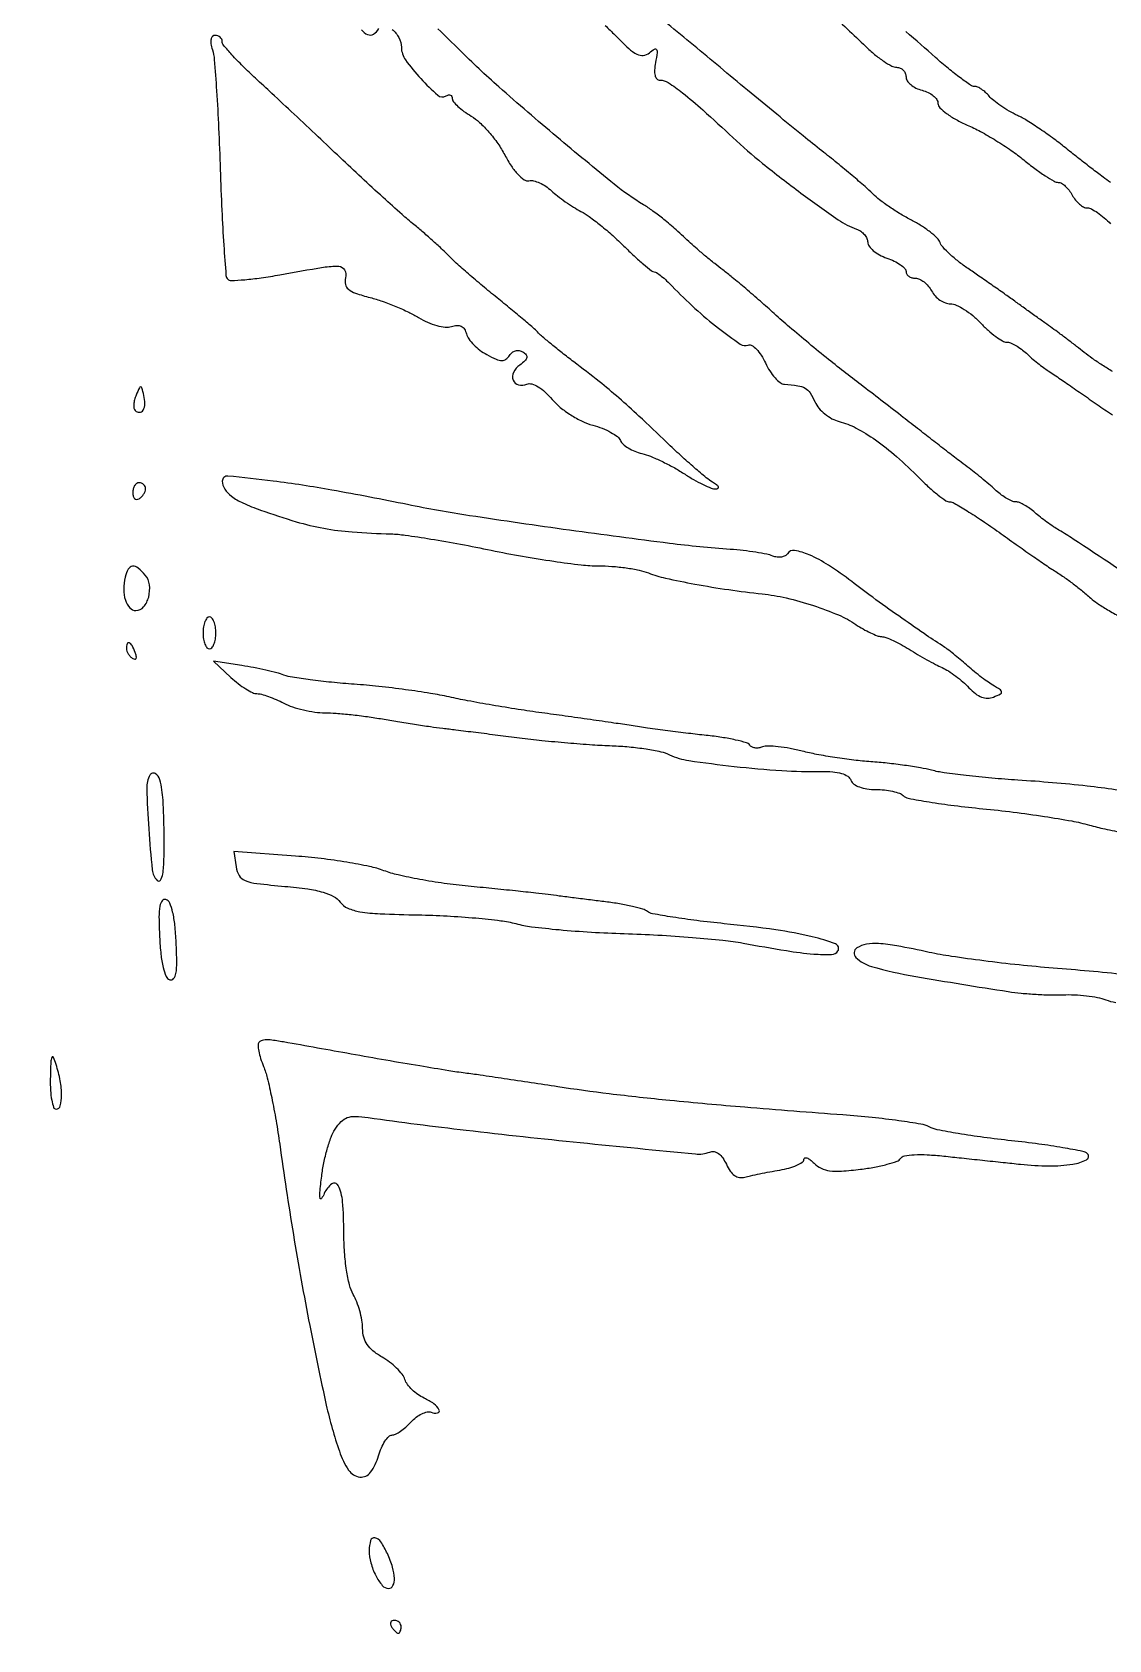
# Model space of a CAD drawing. Extents: x 0 to 2558, y 0 to 3412.
# Drawn here: x 735.3 to 903.7, y 2944 to 3195.5 of the extents above; entities that cross this region are included whole.
import ezdxf

# ---------------------------------------------------------------- set-up
doc = ezdxf.new("R2010")
doc.units = 0

msp = doc.modelspace()

# ---------------------------------------------------------------- linework, layer by layer
for points in [[(1286.775, 2242.902503, 0.000001), (1177.44536, 2242.627485, 0.134519)], [(1176.555032, 2242.380365, -0.000002), (1098.265318, 2241.934774, -0.000173)], [(859.854747, 3198.756165, -0.005207), (865.692215, 3193.25, 0.019942), (867.0917, 3192.00578, 0.023912), (868.506255, 3190.954688, 0.023623), (869.760608, 3190.195973, 0.12483), (870.533333, 3190, -0.100033), (871.093048, 3189.886888, -0.098173), (871.569167, 3189.564972, -0.097707), (871.888084, 3189.08426, -0.098052), (872, 3188.519052, 0.147328), (872.184637, 3187.906036, 0.071387), (872.734375, 3187.288816, 0.061291), (873.543788, 3186.760596, 0.052514), (874.5, 3186.410644, -0.050604), (875.456298, 3186.064788, -0.060014), (876.265625, 3185.548281, -0.070309), (876.816062, 3184.948464, -0.151674), (877, 3184.356055, 0.200614), (877.281758, 3183.682077, 0.035424), (878.345488, 3182.771401, 0.033504), (879.826332, 3181.821742, 0.024578), (881.580384, 3180.965543, -0.023896), (883.642602, 3179.962395, -0.01312), (886.070359, 3178.550462, -0.013053), (888.464547, 3176.984919, -0.020318), (890.433376, 3175.501081, 0.011806), (892.150901, 3174.160207, 0.015681), (893.777504, 3173.028442, 0.012973), (895.168921, 3172.174232, 0.131918), (895.817808, 3172, -0.136783), (896.31989, 3171.860028, -0.049566), (896.917455, 3171.4125, -0.044558), (897.508295, 3170.765261, -0.039877), (898, 3170, 0.046068), (898.505073, 3169.234895, 0.048143), (899.135032, 3168.5875, 0.053123), (899.789287, 3168.143073, 0.123254), (900.36087, 3168, -0.121494), (901.010237, 3167.839847, -0.02959), (901.962196, 3167.265625, -0.028598), (903.006108, 3166.456923, -0.025084), (904, 3165.5, 0.015551)], [(786.815146, 3195.877223, 0.155746), (787.736698, 3195.121987, 0.234157), (788.671287, 3195.199269, 0.119234), (789.530011, 3196.048558, -0.297378)], [(791.591971, 3195.931345, -0.09747), (792.640018, 3194.637709, -0.117681), (793.029313, 3193.127555, 0.152708), (793.68431, 3191.158189, 0.029772), (796.075888, 3188.222931, 0.025852), (798.72184, 3185.626819, 0.330772), (800.02489, 3185.515383, -0.079511), (800.397626, 3185.670732, -0.157618), (800.713562, 3185.646527, -0.18448), (800.923184, 3185.449677, -0.113471), (801, 3185.115553, 0.176099), (801.180007, 3184.620307, 0.031257), (801.870733, 3183.893196, 0.030468), (802.829194, 3183.105933, 0.023295), (803.964199, 3182.362077, -0.055631), (805.263445, 3181.385182, -0.025624), (806.729118, 3179.854483, -0.024999), (808.12169, 3178.069316, -0.031623), (809.214199, 3176.284433, 0.023847), (810.252965, 3174.526569, 0.043318), (811.28611, 3173.217105, 0.056008), (812.235001, 3172.410821, 0.20005), (813, 3172.257706, -0.110261), (813.716832, 3172.241726, -0.044593), (814.646875, 3171.922071, -0.041311), (815.623872, 3171.384838, -0.041223), (816.5, 3170.693954, 0.022406), (817.45576, 3169.88019, 0.012453), (818.687555, 3168.971434, 0.012401), (819.982671, 3168.111934, 0.01957), (821.138485, 3167.447127, -0.036894), (822.426901, 3166.645458, -0.012149), (824.198208, 3165.285878, -0.012026), (826.096711, 3163.677061, -0.013341), (827.849455, 3162.031986, 0.007716), (829.458827, 3160.487064, 0.011348), (830.92374, 3159.184396, 0.006834), (832.180069, 3158.14649, 0.170836), (832.596298, 3158, -0.152648), (832.972201, 3157.882501, -0.016953), (833.702373, 3157.339063, -0.019395), (834.544322, 3156.611708, -0.014556), (835.414686, 3155.75, 0.018169), (838.96901, 3152.281505, 0.01958), (842.680969, 3149.169599, 0.013211), (846.043619, 3146.706933, 0.242783), (847.315684, 3146.541476, -0.231704), (847.875402, 3146.480584, -0.061057), (848.592732, 3145.893713, -0.048973), (849.339041, 3144.942489, -0.033316), (850, 3143.734886, 0.034254), (850.68459, 3142.489649, 0.040468), (851.5, 3141.421553, 0.044771), (852.320572, 3140.659581, 0.149569), (853, 3140.402314, -0.01959), (855.091555, 3140.183566, -0.09637), (856.206725, 3139.79469, -0.118188), (856.979839, 3139.055516, -0.036273), (857.759506, 3137.628481, 0.0701), (858.36972, 3136.671199, 0.045743), (859.309972, 3135.755988, 0.045323), (860.414936, 3135.016317, 0.063437), (861.520338, 3134.584252, -0.060535), (864.176197, 3133.563825, -0.031494), (867.205212, 3131.703736, -0.026878), (870.520889, 3129.090742, -0.01759), (874.061612, 3125.75, 0.013379), (875.558396, 3124.313741, 0.01803), (876.991858, 3123.101562, 0.015219), (878.22902, 3122.189142, 0.15242), (878.835069, 3122, -0.132317), (879.515913, 3121.816614, -0.006437), (881.541907, 3120.604688, -0.010094), (883.925276, 3119.069788, -0.007079), (886.548532, 3117.25, 0.001305), (889.209759, 3115.357983, 0.001591), (891.710806, 3113.601562, 0.001332), (893.823004, 3112.136585, 0.011214), (894.791862, 3111.5, -0.009304), (896.478201, 3110.401193, -0.01177), (897.992967, 3109.320612, -0.011968), (899.434243, 3108.185515, -0.010223), (900.898765, 3106.922911, 0.038007), (901.882959, 3106.165421, 0.010623), (903.531452, 3105.134788, 0.010652), (905.451898, 3104.044901, 0.011013)], [(911.101807, 3107.634781, 0.00024), (898.175011, 3116.194389, 0.015975), (895.913152, 3117.588781, -0.01857), (895.053651, 3118.12482, -0.009972), (894.0325, 3118.845715, -0.009917), (893.019064, 3119.623345, -0.01531), (892.178145, 3120.338781, 0.028602), (891.389326, 3120.974553, 0.029121), (890.537677, 3121.512017, 0.030436), (889.745737, 3121.888613, 0.096052), (889.171259, 3122, -0.100034), (888.594324, 3122.116593, -0.030446), (887.791446, 3122.514062, -0.029138), (886.925037, 3123.080242, -0.028057), (886.118768, 3123.75, 0.009543), (885.228585, 3124.546942, 0.005025), (884.094322, 3125.504363, 0.004997), (882.912697, 3126.461872, 0.007672), (881.868768, 3127.264854, -0.00322), (880.608153, 3128.216764, -0.00085), (878.604721, 3129.755356, -0.000863), (876.330944, 3131.51398, -0.000886), (874.083475, 3133.264854, 0.000849), (871.572123, 3135.221602, 0.000458), (868.471033, 3137.624855, 0.000456), (865.30641, 3140.068109, 0.000717), (862.583475, 3142.160186, -0.005968), (859.882316, 3144.28102, -0.003789), (856.784504, 3146.812537, -0.003804), (853.780833, 3149.344159, -0.00703), (851.38505, 3151.453884, 0.004171), (849.211995, 3153.389644, 0.003668), (846.912329, 3155.374403, 0.003687), (844.81104, 3157.134685, 0.011075), (843.341461, 3158.293698, -0.00703), (842.06435, 3159.284266, -0.004859), (840.646031, 3160.439399, -0.0049), (839.304131, 3161.576566, -0.010006), (838.278087, 3162.5, 0.006373), (836.024337, 3164.558199, 0.010914), (834.085973, 3166.209192, 0.013034), (832.396772, 3167.513742, 0.022301), (830.914013, 3168.5, -0.034627), (826.352396, 3171.698972, -0.004703), (817.351504, 3179.131022, -0.005777), (808.306096, 3186.924321, -0.01586), (802.166209, 3192.695414, 0.007317), (798.761652, 3196.006814, 0.004179)], [(824.912299, 3196.549586, -0.012222), (826.475196, 3195.025402, 0.012175), (828.603794, 3192.949139, 0.068828), (829.899411, 3192.041359, 0.150922), (830.893059, 3191.86655, 0.142144), (831.83934, 3192.275402, -0.031463), (832.637895, 3192.854377, -0.414934), (832.959901, 3192.781624, -0.179314), (833.0618, 3192.296666, -0.010005), (832.799868, 3190.75, 0.030337), (832.649028, 3189.569752, 0.077405), (832.724661, 3188.71293, 0.133749), (833.012287, 3188.196868, 0.201775), (833.480265, 3188, -0.145903), (834.788452, 3187.609961, -0.021876), (837.039212, 3185.991994, -0.016642), (840.200013, 3183.328102, -0.004787), (844.910225, 3179, 0.018798), (849.551636, 3174.969007, 0.010073), (855.561075, 3170.330132, 0.007688), (861.405106, 3166.141518, 0.066524), (864.25, 3164.683358, -0.067369), (864.919031, 3164.339022, -0.063918), (865.485937, 3163.823959, -0.068565), (865.869641, 3163.223612, -0.108367), (866, 3162.62921, 0.164752), (866.211416, 3162.005007, 0.056809), (866.88125, 3161.309553, 0.049015), (867.851951, 3160.655793, 0.039854), (869, 3160.149845, -0.029269), (870.148676, 3159.672363, -0.039463), (871.11875, 3159.102214, -0.044284), (871.803971, 3158.526524, -0.198429), (872, 3158.05202, 0.138047), (872.112914, 3157.650844, 0.100144), (872.43029, 3157.309031, 0.085917), (872.904987, 3157.078894, 0.070116), (873.464816, 3157, -0.112104), (874.103741, 3156.854925, -0.055403), (874.813763, 3156.4125, -0.050946), (875.481872, 3155.764994, -0.052011), (876, 3155, 0.065718), (876.549124, 3154.235105, 0.055353), (877.308212, 3153.5875, 0.057617), (878.152, 3153.147559, 0.091631), (878.950418, 3153, -0.108655), (879.86478, 3152.798925, -0.033529), (881.109962, 3152.11875, -0.03177), (882.439786, 3151.148119, -0.030073), (883.661987, 3150, 0.02034), (884.837952, 3148.851445, 0.024872), (886.029888, 3147.88125, 0.02459), (887.090335, 3147.179948, 0.134586), (887.746753, 3147, -0.096733), (888.353908, 3146.881427, -0.03237), (889.171697, 3146.485938, -0.030807), (890.042058, 3145.919725, -0.030657), (890.837749, 3145.25, 0.011895), (891.656347, 3144.506803, 0.008718), (892.597847, 3143.720313, 0.008818), (893.5159, 3143.00654, 0.019269), (894.248905, 3142.5, -0.007769), (895.188887, 3141.881871, -0.001041), (897.145399, 3140.545312, -0.001203), (899.457581, 3138.950522, -0.001011), (901.899846, 3137.25, 0.006119), (904.2902, 3135.621625, 0.008884)], [(904.314794, 3142.406009, -0.009402), (902.683798, 3143.411499, -0.009436), (901.114535, 3144.462504, -0.017008), (899.875696, 3145.390694, 0.004096), (898.698065, 3146.321447, 0.002672), (897.324421, 3147.377232, 0.002687), (895.973715, 3148.392547, 0.005128), (894.875696, 3149.191372, -0.000749), (893.720374, 3150.016513, -0.000316), (892.169736, 3151.128988, -0.000312), (890.513897, 3152.320087, -0.000407), (889, 3153.412392, 0.002526), (887.386064, 3154.566505, 0.001415), (885.41253, 3155.954387, 0.001411), (883.410272, 3157.345618, 0.002299), (881.702229, 3158.51372, -0.018222), (880.206158, 3159.608355, -0.020396), (878.850982, 3160.770565, -0.020177), (877.785939, 3161.845518, -0.093776), (877.328895, 3162.585298, 0.110605), (876.859226, 3163.29176, 0.025557), (875.771444, 3164.231774, 0.025178), (874.377286, 3165.208686, 0.022283), (872.835174, 3166.084088, -0.017981), (871.17854, 3167.005747, -0.013894), (869.440387, 3168.123397, -0.01411), (867.874155, 3169.259253, -0.032444), (866.780542, 3170.219458, 0.01678), (865.588715, 3171.333868, 0.004191), (863.566854, 3173.071379, 0.004277), (861.219064, 3175.020837, 0.00429), (858.840484, 3176.927967, -0.003588), (855.923353, 3179.260187, -0.001256), (851.761885, 3182.65384, -0.001247), (847.20206, 3186.410503, -0.001457), (842.892836, 3190, 0.001617), (838.743382, 3193.454161, 0.00173), (834.663927, 3196.804066, 0.001639)], [(904.001294, 3172, -0.012692), (902.835902, 3172.820901, -0.003586), (901.062964, 3174.158173, -0.003612), (899.080843, 3175.698488, -0.003808), (897.15607, 3177.240588, 0.012036), (895.165875, 3178.782027, 0.01012), (892.98675, 3180.320347, 0.010248), (890.939228, 3181.644222, 0.027607), (889.417481, 3182.472134, -0.020867), (888.122153, 3183.154408, -0.018284), (886.828286, 3183.971168, -0.018672), (885.714009, 3184.79559, -0.050981), (885.015316, 3185.481546, 0.036154), (884.457504, 3186.06259, 0.036718), (883.82454, 3186.553954, 0.039283), (883.212071, 3186.895088, 0.107831), (882.73126, 3187, -0.151298), (882.110181, 3187.192339, -0.009223), (880.508953, 3188.333254, -0.013076), (878.63337, 3189.799991, -0.009261), (876.603705, 3191.538737, 0.00424), (871.98264, 3195.578611, 0.00918)], [(909.110069, 3076.191929, 0.020931), (900.33876, 3077.529867, 0.011449), (889.5, 3078.471029, -0.006119), (885.414841, 3078.781915, -0.006448), (881.409375, 3079.1882, -0.006196), (877.96605, 3079.625678, -0.028735), (876, 3080.016486, 0.020718), (874.244379, 3080.394805, 0.007847), (871.765625, 3080.782429, 0.007756), (869.05369, 3081.120217, 0.009389), (866.5, 3081.349715, -0.012149), (863.85758, 3081.601898, -0.008326), (860.872607, 3082.010675, -0.008397), (858.008816, 3082.500923, -0.016816), (855.768451, 3083.001835, 0.017265), (853.847987, 3083.429411, 0.019864), (851.990157, 3083.700358, 0.01937), (850.412651, 3083.8052, 0.098829), (849.550476, 3083.657743, -0.059073), (848.94259, 3083.503561, -0.068109), (848.344932, 3083.506919, -0.078927), (847.847965, 3083.660188, -0.14106), (847.53382, 3083.945279, 0.188559), (847.04408, 3084.313333, 0.01281), (845.32288, 3084.745719, 0.016931), (843.18545, 3085.149346, 0.011813), (840.751795, 3085.465426, -0.003613), (837.958151, 3085.781771, -0.002319), (834.72084, 3086.187313, -0.002331), (831.555075, 3086.613832, -0.004369), (829, 3086.992993, 0.002429), (826.300179, 3087.404344, 0.000986), (822.61875, 3087.939556, 0.000975), (818.65708, 3088.499655, 0.001241), (815, 3089.000164, -0.005171), (811.306865, 3089.535207, -0.003828), (807.234375, 3090.200248, -0.003869), (803.397702, 3090.887576, -0.008688), (800.5, 3091.48215, 0.015101), (797.580049, 3092.042366, 0.00654), (793.665259, 3092.619123, 0.006465), (789.482557, 3093.124598, 0.008532), (785.658328, 3093.470762, -0.006544), (782.114886, 3093.77731, -0.00778), (778.779888, 3094.162343, -0.006863), (775.982391, 3094.568645, -0.048809), (774.658328, 3094.914496, 0.024981), (773.531819, 3095.266779, 0.008033), (771.829206, 3095.678153, 0.00799), (769.917012, 3096.075787, 0.008866), (768.058118, 3096.397393), (763.616237, 3097.085001), (766.35964, 3094.542501, 0.022151), (767.50784, 3093.569257, 0.025324), (768.689082, 3092.74686, 0.025659), (769.748716, 3092.159368, 0.114226), (770.437215, 3092, -0.067938), (771.136025, 3091.904609, -0.017628), (772.220864, 3091.561185, -0.017595), (773.441208, 3091.07797, -0.017131), (774.635693, 3090.506161, 0.040175), (775.990096, 3089.932857, 0.022742), (777.706222, 3089.449327, 0.022584), (779.49192, 3089.116999, 0.034292), (781.066341, 3089.006161, -0.018803), (782.811837, 3088.937477, -0.007635), (785.181206, 3088.718404, -0.007541), (787.72479, 3088.405119, -0.009524), (790.066341, 3088.035215, 0.003486), (792.439094, 3087.630962, 0.00255), (795.078863, 3087.213945, 0.002576), (797.583894, 3086.844493, 0.005695), (799.5, 3086.594205, -0.001081), (801.569452, 3086.343285, -0.000337), (804.675, 3085.957801, -0.000337), (808.143795, 3085.522482, -0.000371), (811.5, 3085.096463, 0.006151), (815.037048, 3084.688974, 0.004218), (819.059375, 3084.309916, 0.004252), (822.940063, 3084.010435, 0.008608), (826, 3083.853327, -0.015033), (828.671866, 3083.681703, -0.015093), (831.325, 3083.349956, -0.015081), (833.617145, 3082.921623, -0.056649), (835, 3082.450931, 0.074093), (838.039521, 3081.532841, 0.008655), (845.0934, 3080.624175, 0.01128), (852.57875, 3079.961917, 0.021038), (858.66315, 3079.818204, -0.023436), (860.525081, 3079.765292, -0.051904), (861.92135, 3079.512671, -0.074218), (862.876359, 3079.073681, -0.157626), (863.381765, 3078.44752, 0.147307), (863.835286, 3077.861857, 0.065812), (864.704911, 3077.400312, 0.053311), (865.882774, 3077.099577, 0.03588), (867.268615, 3077, -0.025923), (868.613613, 3076.930221, -0.028574), (869.900468, 3076.721492, -0.029678), (870.966579, 3076.418074, -0.112419), (871.55, 3076.051886, 0.150475), (872.339676, 3075.635038, 0.00593), (875.599062, 3075.058317, 0.010038), (879.524758, 3074.492305, 0.006878), (884, 3074.000916, -0.007294), (888.782916, 3073.471716, -0.006874), (893.644179, 3072.793946, -0.006854), (897.934321, 3072.07524, -0.023613), (900.682312, 3071.440772, 0.014807), (903.105948, 3070.836063, 0.00786), (906.139481, 3070.223723, 0.007816)], [(906.26112, 3048.038235, 0.005862), (895, 3049.061739, -0.006407), (889.710382, 3049.54831, -0.005485), (884.15303, 3050.193108, -0.005531), (879.115566, 3050.890366, -0.015699), (875.627335, 3051.525115, 0.006288), (870.570937, 3052.543884, 0.031508), (867.705168, 3052.898887, 0.058903), (865.797618, 3052.789244, 0.098108), (864.302786, 3052.208294, 0.484875), (864.152124, 3050.730262, 0.122924), (866.590397, 3049.318585, 0.027906), (873.509443, 3047.739413, 0.003904), (888, 3045.38922, 0.014386), (890.020079, 3045.137008, 0.009204), (892.378397, 3044.954982, 0.009247), (894.697593, 3044.861861, 0.017021), (896.586033, 3044.885283, -0.022894), (898.338752, 3044.886441, -0.018152), (900.226682, 3044.732389, -0.018507), (901.969932, 3044.460488, -0.042923), (903.241899, 3044.09813, 0.053238), (904.813541, 3043.685177, 0.007732)]]:
    msp.add_lwpolyline(points, format="xyb")
for points in [[(763.465326, 3192.75, -0.055849), (763.763261, 3191.196356, -0.003168), (764.113169, 3186.314062, -0.004822), (764.437444, 3180.484299, -0.003516), (764.68975, 3174, 0.003515), (764.937686, 3167.627639, 0.005509), (765.24977, 3162.152258, 0.001788), (765.587503, 3157.438739, 0.175447), (765.857793, 3156.837473, 0.215968), (766.395426, 3156.625492, 0.008903), (768.514477, 3156.76904, 0.014095), (771.079448, 3157.061761, 0.009389), (774, 3157.534866, -0.003556), (780.82381, 3158.72212, -0.052717), (783.243915, 3158.86705, -0.263669), (784.160088, 3158.291217, -0.189688), (784.306838, 3157.065348, 0.114173), (784.277555, 3156.035159, 0.175388), (784.736268, 3155.280535, 0.088331), (785.865863, 3154.661728, 0.016254), (788.150458, 3153.973868, -0.019753), (790.051806, 3153.386862, -0.013326), (792.172559, 3152.575022, -0.013437), (794.184542, 3151.678648, -0.025862), (795.73485, 3150.836323, 0.034), (797.139849, 3150.102286, 0.037619), (798.585417, 3149.593751, 0.041197), (799.894691, 3149.35453, 0.101775), (800.860885, 3149.455847, -0.062484), (801.734643, 3149.617125, -0.130998), (802.40636, 3149.479006, -0.139197), (802.894232, 3149.033605, -0.074565), (803.218501, 3148.278043, 0.092336), (803.588746, 3147.493016, 0.038489), (804.347673, 3146.59525, 0.036396), (805.331261, 3145.733779, 0.039043), (806.407502, 3145.046214, 0.01839), (807.888273, 3144.324185, 0.095929), (808.768967, 3144.122028, 0.170792), (809.400332, 3144.320074, 0.094012), (809.953233, 3144.924329, -0.087569), (810.370419, 3145.39213, -0.102755), (810.901206, 3145.657124, -0.105775), (811.481195, 3145.684687, -0.097885), (812.039687, 3145.475472, -0.080047), (812.554568, 3145.02993, -0.236862), (812.659253, 3144.587943, -0.148697), (812.36681, 3144.086315, -0.029103), (811.551353, 3143.413892, 0.120348), (810.590012, 3142.272271, 0.207567), (810.527743, 3141.052737, 0.251167), (811.345359, 3140.335142, 0.149753), (812.669916, 3140.426829, -0.166713), (813.434312, 3140.454374, -0.062972), (814.423895, 3140.012281, -0.049931), (815.526908, 3139.18122, -0.031462), (816.641766, 3138.01389, 0.047356), (817.879166, 3136.797955, 0.029428), (819.533412, 3135.609043, 0.029379), (821.32207, 3134.618879, 0.045986), (822.970179, 3134.00803, -0.027402), (824.472375, 3133.513844, -0.032559), (825.824358, 3132.881137, -0.034415), (826.867737, 3132.209996, -0.141936), (827.316414, 3131.617822, 0.121138), (827.713288, 3131.046959, 0.043378), (828.516655, 3130.454439, 0.039928), (829.547508, 3129.93214, 0.037572), (830.669237, 3129.56781, -0.036393), (832.015564, 3129.134032, -0.015156), (833.763728, 3128.364323, -0.014901), (835.593636, 3127.423568, -0.018663), (837.22856, 3126.439132, 0.014834), (838.749299, 3125.507513, 0.017761), (840.235341, 3124.725428, 0.016676), (841.519173, 3124.158883, 0.101889), (842.22856, 3124.030409, 0.131124), (842.568921, 3124.130005, 0.382628), (842.634182, 3124.345174, 0.125654), (842.362747, 3124.676474, 0.026789), (841.735104, 3125.088435, -0.040736), (840.74715, 3125.777017, -0.006119), (838.901161, 3127.339333, -0.006838), (836.764467, 3129.244864, -0.005856), (834.566004, 3131.308027, 0.003468), (830.210414, 3135.434853, 0.009464), (827.054904, 3138.273418, 0.01051), (823.985952, 3140.819897, 0.005226), (819.996679, 3143.923351, -0.004101), (818.201724, 3145.313262, -0.00484), (816.52715, 3146.658535, -0.004254), (815.134923, 3147.81927, -0.030175), (814.5, 3148.427356, 0.027287), (813.836655, 3149.070043, 0.002794), (812.178125, 3150.49397, 0.00348), (810.17929, 3152.166956, 0.002771), (808, 3153.945124, -0.004559), (805.747658, 3155.796349, -0.004551), (803.528125, 3157.6894, -0.004458), (801.619806, 3159.377345, -0.017886), (800.5, 3160.460755, 0.013186), (799.490437, 3161.45604, 0.005283), (798.059375, 3162.76625, 0.005223), (796.486537, 3164.146648, 0.006571), (795, 3165.390479, -0.010745), (793.140341, 3166.973094, -0.002668), (790.165944, 3169.645208, -0.002727), (786.793939, 3172.740921, -0.002733), (783.458532, 3175.870843, 0.000843), (779.998296, 3179.142593, 0.000669), (776.24924, 3182.666019, 0.000676), (772.763756, 3185.924123, 0.001693), (770.208532, 3188.290073, -0.009302), (768.212948, 3190.195052, -0.013499), (766.530006, 3191.95504, -0.009041), (765.208963, 3193.467496, -0.176774), (765, 3194.040073, 0.115576), (764.914216, 3194.406231, 0.100451), (764.67199, 3194.718021, 0.093349), (764.309789, 3194.927293, 0.084642), (763.883369, 3195, 0.197943), (763.4757, 3194.832029, 0.152524), (763.248651, 3194.402658, 0.086961), (763.241442, 3193.696968, 0.034458)], [(751.53122, 3138.706872, 0.039133), (751.279379, 3137.974682, 0.047311), (751.164712, 3137.257311, 0.054202), (751.191425, 3136.65536, 0.159521), (751.376461, 3136.290205, 0.206458), (752.050147, 3136.022529, 0.260893), (752.61589, 3136.361192, 0.127442), (752.887973, 3137.354068, 0.061787), (752.743156, 3138.671731, 0.007526), (752.447586, 3139.839331, 0.331063), (752.260685, 3139.986918, 0.299388), (752.048268, 3139.855863, 0.006675)], [(751, 3123.440983, 0.066118), (751.073267, 3122.889346, 0.138808), (751.29375, 3122.521475, 0.191142), (751.620352, 3122.392057, 0.139169), (752, 3122.5, 0.06081), (752.382515, 3122.806203, 0.051032), (752.70625, 3123.2129, 0.053229), (752.926698, 3123.653442, 0.089642), (753, 3124.059017, 0.105429), (752.923444, 3124.418051, 0.099231), (752.70625, 3124.723586, 0.096318), (752.381732, 3124.928382, 0.092995), (752, 3125, 0.153634), (751.618621, 3124.879982, 0.097988), (751.29375, 3124.542039, 0.080552), (751.074545, 3124.037096, 0.062283)], [(765.015313, 3125.258736, 0.138905), (765.393799, 3124.018618, 0.087848), (766.428725, 3122.902143, 0.056741), (768.23092, 3121.834853, 0.020474), (771, 3120.727647, 0.012019), (776.587835, 3118.904412, 0.027589), (780.889528, 3117.869049, 0.027004), (785.334441, 3117.301325, 0.011066), (791.411205, 3116.991685, -0.027858), (793.62512, 3116.804204, -0.005276), (797.632449, 3116.195549, -0.00562), (802.302631, 3115.381739, -0.005131), (807.097577, 3114.439545, 0.007504), (811.972341, 3113.505673, 0.007462), (816.882106, 3112.716616, 0.007347), (821.192642, 3112.154243, 0.028767), (823.871272, 3112, -0.01913), (825.991427, 3111.918854, -0.016041), (828.228418, 3111.674979, -0.016341), (830.259402, 3111.319338, -0.042141), (831.6849, 3110.893544, 0.039043), (834.357021, 3110.077346, 0.009071), (838.961933, 3109.142632, 0.009422), (844.251694, 3108.27119, 0.00981), (849.5, 3107.612722, -0.031931), (853.260049, 3106.97103, -0.020829), (857.499008, 3105.777189, -0.020858), (861.431744, 3104.30638, -0.050309), (864.15437, 3102.818541, 0.019556), (865.269346, 3102.117086, 0.020181), (866.424298, 3101.512727, 0.020388), (867.463517, 3101.072163, 0.076634), (868.15437, 3100.926912, -0.075898), (868.863103, 3100.778984, -0.01781), (869.985971, 3100.313624, -0.01795), (871.252735, 3099.679046, -0.016786), (872.5, 3098.941759, 0.008428), (873.806279, 3098.139833, 0.006569), (875.251479, 3097.311247, 0.006648), (876.618673, 3096.574701, 0.016021), (877.653972, 3096.076108, -0.037818), (878.625224, 3095.555086, -0.0188), (879.774478, 3094.759404, -0.018545), (880.909555, 3093.841039, -0.025865), (881.847989, 3092.932789, 0.039316), (882.86653, 3091.998691, 0.075209), (883.830923, 3091.454869, 0.093032), (884.765796, 3091.286886, 0.094075), (885.694018, 3091.470545, 0.016524), (886.781014, 3091.950738, 0.307594), (886.959607, 3092.259106, 0.234427), (886.75646, 3092.60392, 0.010665), (885.558783, 3093.349016, -0.02003), (884.660408, 3093.931526, -0.009496), (883.548747, 3094.749399, -0.009395), (882.416751, 3095.65007, -0.013131), (881.442069, 3096.5, 0.009657), (880.493296, 3097.33901, 0.007741), (879.440986, 3098.20625, 0.007837), (878.442583, 3098.978122, 0.019673), (877.684824, 3099.5, -0.009463), (874.817566, 3101.389594, -0.003511), (870.85296, 3104.152513, -0.003571), (866.786877, 3107.072566, -0.006422), (863.5, 3109.53406, 0.020074), (859.887203, 3112.088734, 0.041667), (856.846256, 3113.718786, 0.058695), (854.568155, 3114.402363, 0.307005), (853.43456, 3113.894117, -0.134255), (853.06682, 3113.551319, -0.082277), (852.500427, 3113.364118, -0.071996), (851.826781, 3113.356516, -0.063885), (851.148849, 3113.536901, 0.048231), (850.205196, 3113.819801, 0.010272), (848.5156, 3114.117379, 0.010653), (846.535149, 3114.381311, 0.009955), (844.5, 3114.567585, -0.01338), (834.987289, 3115.504018, -0.003259), (819.354004, 3117.570154, -0.003305), (803.713081, 3119.846618, -0.012582), (794, 3121.577034, 0.005958), (782.154329, 3123.849658, 0.012823), (772.969248, 3125.256546, 0.007637), (765.867325, 3126.048637, 0.448606)], [(749.814856, 3110.25, 0.057987), (749.586107, 3108.334212, 0.078816), (749.853294, 3106.616486, 0.106062), (750.536862, 3105.430736, 0.212231), (751.505936, 3105, 0.225144), (752.701931, 3105.567299, 0.107571), (753.491554, 3107.119198, 0.095334), (753.618146, 3109.026971, 0.143189), (752.960174, 3110.547988, 0.04684), (751.853499, 3111.652591, 0.198889), (750.977757, 3111.92176, 0.246294), (750.294095, 3111.476351, 0.069036)], [(762, 3101.5, 0.038131), (762.073116, 3100.542644, 0.057076), (762.29375, 3099.734375, 0.074992), (762.617064, 3099.182831, 0.226478), (763, 3099, 0.226478), (763.382936, 3099.182831, 0.074992), (763.70625, 3099.734375, 0.057076), (763.926884, 3100.542644, 0.038131), (764, 3101.5, 0.038131), (763.926884, 3102.457356, 0.057076), (763.70625, 3103.265625, 0.074992), (763.382936, 3103.817169, 0.226478), (763, 3104, 0.226478), (762.617064, 3103.817169, 0.074992), (762.29375, 3103.265625, 0.057076), (762.073116, 3102.457356, 0.038131)], [(750, 3099.059017, 0.088797), (750.072509, 3098.65395, 0.053277), (750.290385, 3098.21498, 0.051183), (750.610411, 3097.810572, 0.061454), (750.988546, 3097.507079, 0.1144), (751.325929, 3097.393111, 0.32948), (751.525685, 3097.512472, 0.155351), (751.556862, 3097.868281, 0.036408), (751.381557, 3098.448062, 0.029964), (750.894727, 3099.51997, 0.168622), (750.441482, 3099.942608, 0.444011), (750.117673, 3099.798253, 0.079093)], [(753.698587, 3079.266312, 0.139412), (753.184157, 3077.198193, 0.008683), (753.506368, 3070.836794, 0.007648), (754.041375, 3064.426576, 0.173416), (754.821023, 3062.778977, 0.473741), (755.34177, 3062.830934, 0.111404), (755.702658, 3063.776444, 0.031706), (755.884628, 3066.065292, 0.005822), (755.902882, 3070.307393, 0.012563), (755.738888, 3075.357164, 0.045948), (755.262613, 3078.520891, 0.204138), (754.534117, 3079.491223, 0.415159)], [(767.161645, 3064.893494, 0.103592), (767.6464, 3063.552537, 0.161062), (768.580038, 3062.769197, 0.065436), (770.428032, 3062.301226, 0.00707), (774.819216, 3061.846471, -0.012056), (778.371231, 3061.442785, -0.034978), (780.789508, 3060.934417, -0.052369), (782.433757, 3060.274304, -0.113739), (783.457205, 3059.389412, 0.132466), (784.641607, 3058.439392, 0.062636), (786.534279, 3057.879706, 0.030688), (789.691944, 3057.559527, 0.005331), (795.687742, 3057.385406, -0.008915), (800.184613, 3057.222546, -0.008914), (804.673026, 3056.899461, -0.008785), (808.578827, 3056.478932, -0.034566), (810.953042, 3056.012645, 0.03537), (813.40726, 3055.534738, 0.007561), (817.728011, 3055.07288, 0.007867), (822.761395, 3054.691467, 0.007421), (827.903289, 3054.459636, -0.006466), (833.166068, 3054.232427, -0.005973), (838.562216, 3053.864792, -0.005973), (843.359948, 3053.422559, -0.019756), (846.5, 3052.969267, 0.005221), (853.284002, 3051.787753, 0.01977), (857.55832, 3051.26171, 0.02574), (860.351656, 3051.173829, 0.254597), (861.336938, 3051.73616, 0.471022), (860.961025, 3052.845123, 0.032024), (857.330092, 3053.966533, 0.024572), (851.618741, 3055.043602, 0.009241), (843.535121, 3056.008311, -0.005992), (839.258938, 3056.490484, -0.008619), (835.487109, 3057.027812, -0.005142), (832.344583, 3057.564103, -0.122922), (831.535121, 3057.929406, 0.098734), (830.837571, 3058.285244, 0.012431), (829.188442, 3058.706377, 0.014213), (827.181792, 3059.106336, 0.011361), (825, 3059.426255, -0.000315), (822.637912, 3059.71947, -0.00025), (820.0875, 3060.038988, -0.000253), (817.723545, 3060.337563, -0.000634), (816, 3060.558358, 0.004888), (814.085559, 3060.787074, 0.001154), (810.884375, 3061.130335, 0.001188), (807.202344, 3061.50772, 0.00117), (803.5, 3061.869549, -0.011332), (799.746781, 3062.313521, -0.010433), (795.91211, 3062.937368, -0.01049), (792.51783, 3063.636448, -0.033641), (790.307181, 3064.299395, 0.037869), (788.060972, 3064.95238, 0.010987), (784.512627, 3065.617276, 0.010978), (780.469175, 3066.192479, 0.01152), (776.468826, 3066.57896), (766.82329, 3067.286987)], [(755.199684, 3053.929474, 0.014385), (755.408521, 3051.209312, 0.032288), (755.758595, 3049.169256, 0.041196), (756.218701, 3047.766017, 0.216439), (756.800316, 3047.229264, 0.315312), (757.394516, 3047.407801, 0.125266), (757.759498, 3048.227769, 0.045574), (757.894758, 3049.948017, 0.008809), (757.800316, 3053.070526, 0.014385), (757.591479, 3055.790688, 0.032288), (757.241405, 3057.830744, 0.041196), (756.781299, 3059.233983, 0.216439), (756.199684, 3059.770736, 0.315312), (755.605484, 3059.592199, 0.125266), (755.240502, 3058.772231, 0.045574), (755.105242, 3057.051983, 0.008809)], [(770.751772, 3037.418439, 0.217733), (770.599739, 3037.010355, 0.029117), (770.722116, 3036.076982, 0.029313), (771.012965, 3034.92445, 0.020705), (771.467476, 3033.668439, -0.037446), (772.046105, 3031.885153, -0.00854), (772.744837, 3028.786979, -0.00879), (773.428298, 3025.177989, -0.008453), (773.994245, 3021.5, 0.007185), (776.129191, 3007.387383, 0.006866), (778.698427, 2993.126094, 0.006572), (781.287962, 2980.679055, 0.028766), (783.333534, 2973.450584, 0.062427), (784.786031, 2970.504006, 0.222097), (786.533447, 2969.430208, 0.272631), (788.201238, 2970.171812, 0.083633), (789.456797, 2972.75, -0.030236), (789.906492, 2973.994431, -0.041365), (790.466885, 2975.045312, -0.047325), (791.049425, 2975.784909, -0.205068), (791.551809, 2976, 0.117788), (792.112212, 2976.133875, 0.032562), (792.89673, 2976.59786, 0.030978), (793.743152, 2977.256303, 0.02805), (794.531916, 2978.035267, -0.044524), (795.33376, 2978.776656, -0.051387), (796.218474, 2979.324659, -0.058747), (797.051362, 2979.614164, -0.146938), (797.686904, 2979.566652, 0.126117), (798.70752, 2979.448245, 0.513307), (798.951693, 2979.909443, 0.121986), (798.118403, 2980.890107, 0.049081), (796.586735, 2981.778527, -0.04665), (795.620147, 2982.332932, -0.039195), (794.710769, 2983.087058, -0.040886), (793.986389, 2983.915672, -0.081334), (793.589308, 2984.689042, 0.088017), (793.157628, 2985.503029, 0.033107), (792.294738, 2986.468431, 0.031546), (791.194712, 2987.418053, 0.033267), (790.002573, 2988.20349, -0.039221), (788.59167, 2989.157316, -0.076173), (787.670745, 2990.154065, -0.085107), (787.152763, 2991.301553, -0.06046), (786.964565, 2992.70349, 0.040156), (786.847829, 2993.955898, 0.024146), (786.519732, 2995.4129, 0.024093), (786.050242, 2996.839416, 0.038316), (785.5, 2998, -0.069645), (784.909276, 2999.477912, -0.022802), (784.452374, 3001.784088, -0.02075), (784.147141, 3004.58634, -0.01552), (784.035435, 3007.690983, 0.017976), (783.837678, 3012.526243, 0.096931), (783.139024, 3015.049857, 0.469097), (782.134608, 3015.285262, 0.129054), (780.976162, 3013.814245, -0.045105), (780.529897, 3012.998409, -0.68344), (780.307875, 3013.047811, -0.063358), (780.283948, 3013.95886, -0.004455), (780.562546, 3016.5, -0.02124), (780.900498, 3018.586416, -0.0189), (781.424702, 3020.720619, -0.019313), (782.043241, 3022.604327, -0.053906), (782.664397, 3023.846789, -0.04997), (783.614588, 3025.043277, -0.115411), (784.575297, 3025.659019, -0.094105), (785.836622, 3025.852886, -0.026219), (787.836472, 3025.677298, 0.006002), (803.167845, 3023.70413, 0.003833), (821.032531, 3021.7613, 0.000929), (839.046829, 3019.975622, 0.116359), (841.284549, 3020.27895, -0.140424), (841.975197, 3020.339455, -0.111794), (842.662926, 3020.037021, -0.082879), (843.311783, 3019.365789, -0.043914), (843.883639, 3018.356039, 0.04503), (844.486638, 3017.29681, 0.088597), (845.168904, 3016.612986, 0.112284), (845.928235, 3016.304251, 0.10794), (846.758095, 3016.347863, -0.013142), (847.674832, 3016.573438, -0.003884), (849.089878, 3016.870932, -0.003895), (850.686538, 3017.180754, -0.004186), (852.25, 3017.457994, 0.025035), (853.686581, 3017.775004, 0.03732), (854.898438, 3018.206212, 0.041882), (855.76501, 3018.67982, 0.251858), (856, 3019.116742, -0.293511), (856.150543, 3019.3511, -0.198227), (856.478066, 3019.363369, -0.07813), (857.001468, 3019.070681, -0.029902), (857.62746, 3018.515397, 0.085502), (858.725974, 3017.739735, 0.079116), (860.050602, 3017.349758, 0.049485), (861.917251, 3017.294635, 0.013244), (864.87746, 3017.579256, 0.01517), (867.078365, 3017.917923, 0.020557), (869.039444, 3018.36496, 0.018019), (870.603054, 3018.850813, 0.167166), (871.150435, 3019.283205, -0.210803), (871.747212, 3019.677885, -0.028711), (873.269831, 3019.848188, -0.026388), (875.328784, 3019.850691, -0.013571), (877.900435, 3019.647917, -0.000038), (880.664103, 3019.35414, -0.000023), (883.944546, 3019.005028, -0.000023), (887.207059, 3018.657526, -0.00004), (889.910787, 3018.369201, 0.02437), (894.358454, 3018.112789, 0.040645), (898.097024, 3018.383893, 0.076696), (900.24558, 3019.064391, 0.515382), (900.394645, 3019.992678, 0.147313), (899.651254, 3020.385135, 0.005585), (896.531552, 3020.959431, 0.009628), (892.779676, 3021.532705, 0.006587), (888.5, 3022.045244, -0.006611), (884.149852, 3022.566433, -0.008576), (880.17847, 3023.165084, -0.006715), (876.88286, 3023.765454, -0.073612), (875.618195, 3024.213645, 0.080968), (874.337068, 3024.646687, 0.006821), (870.876325, 3025.172323, 0.008922), (866.705222, 3025.672085, 0.00678), (862.118195, 3026.076059, -0.001905), (846.759855, 3027.277872, -0.004176), (835.015474, 3028.340745, -0.00536), (825.571056, 3029.37741, -0.008471), (817.5, 3030.490022, 0.000976), (813.341412, 3031.126948, 0.000932), (809.115625, 3031.757675, 0.000923), (805.381626, 3032.300852, 0.003331), (803, 3032.626635, -0.007607), (800.461068, 3032.99608, -0.001493), (795.910132, 3033.743106, -0.001583), (790.611678, 3034.646346, -0.001468), (785.183428, 3035.605839, 0.000265), (774.610498, 3037.500938, 0.012971), (772.495233, 3037.822545, 0.076669), (771.466768, 3037.793645, 0.152227)], [(738.09968, 3031.75, 0.019829), (738.133676, 3029.929274, 0.032261), (738.323031, 3028.395312, 0.034554), (738.616695, 3027.275186, 0.321793), (739, 3027, 0.342073), (739.660787, 3027.511983, 0.063188), (739.867972, 3029.144878, 0.046945), (739.652965, 3031.429803, 0.030582), (739, 3034, 0.028124), (738.579722, 3035.096013, 0.661822), (738.335596, 3035.090914, 0.08599), (738.175323, 3034.335519, 0.004133)], [(788, 2957.934259, 0.066757), (788.259538, 2955.999007, 0.051583), (789.029345, 2954.012531, 0.054487), (790.046462, 2952.465642, 0.223694), (791.035184, 2952, 0.290253), (791.723198, 2952.436139, 0.119744), (791.954778, 2953.564176, 0.06658), (791.656909, 2955.311616, 0.031442), (790.839485, 2957.452947, 0.037739), (789.822002, 2959.302368, 0.209088), (788.894472, 2959.910253, 0.380112), (788.223957, 2959.4912, 0.071554)], [(791.5, 2946, 0.029505), (791.768994, 2945.617226, 0.035638), (792.066025, 2945.29375, 0.038439), (792.34829, 2945.065539, 0.151918), (792.559017, 2945, 0.210953), (792.727648, 2945.07446, 0.081139), (792.870461, 2945.29375, 0.061769), (792.967655, 2945.617151, 0.042167), (793, 2946, 0.105053), (792.918938, 2946.381556, 0.099167), (792.688914, 2946.70625, 0.09642), (792.345238, 2946.923877, 0.093332), (791.940983, 2947, 0.108972), (791.586039, 2946.921712, 0.182303), (791.3746, 2946.70625, 0.161196), (791.343488, 2946.3821, 0.082592)]]:
    msp.add_lwpolyline(points, format="xyb", close=True)

doc.saveas('drawing.dxf')
